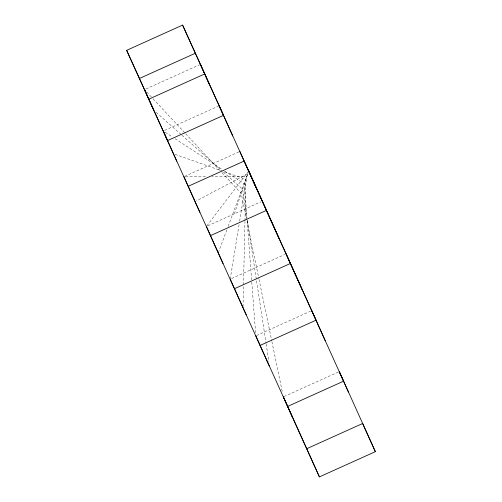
<?xml version="1.0" encoding="UTF-8"?>
<svg xmlns="http://www.w3.org/2000/svg" width="502" height="502" viewBox="0 0 502 502"><rect width="100%" height="100%" fill="white"/><g stroke="black" fill="none" stroke-linecap="round" stroke-linejoin="round"><path stroke-width="0.38" stroke-dasharray="2.51 1.88" d="M243.031 306.716L243.508 285.619M243.52 284.841L244.951 221.545M244.97 220.761L245.905 179.346L223.026 171.289M230.205 279.137L239.134 224.231M239.636 221.137L246.928 176.277L211.926 176.522M234.371 213.821L248.528 171.508M218.301 252.788L227.055 229.314M228.146 226.377L247.844 173.554L196.527 200.85M206.868 225.818L247.812 172.067M145.906 88.98L199.721 64.702M164.669 130.388L218.483 106.11M184.629 176.403L239.862 151.485M207.797 225.806L260.94 201.829M231.623 278.497L284.728 254.539M256.522 335.543L310.336 311.265M284.044 396.542L338.568 371.944M185.483 176.71L206.479 176.566M175.066 154.396L222.292 171.031M165.214 132.308L172.412 136.996M175.029 138.703L222.135 169.4M224.752 171.1L244.38 183.889L246.902 217.404M156.204 112.398L181.31 134.705M181.893 135.226L221.012 169.983M223.346 172.06L242.61 189.185L247.204 219.355M146.628 91.91L152.508 98.21M153.041 98.787L185.106 133.168M185.64 133.739L219.845 170.416M221.984 172.707L241.224 193.339L258.863 278.591M259.019 279.357L271.739 340.802M271.896 341.567L282.544 393.022M247.323 220.133L266.041 343.155M266.16 343.926L268.871 361.722M247.135 220.522L251.709 281.308M251.772 282.086L255.581 332.744"/><path stroke-width="0.75" d="M182.59 25.1L223.472 115.36L167.53 140.598L126.648 50.338L182.59 25.1L219.192 105.79L343.556 381.194L287.621 406.432L319.41 476.9L375.352 451.662L339.277 371.624L348.394 392.006M139.374 78.5L195.316 53.262M148.774 99.189L204.709 73.951M188.206 186.292L244.148 161.054L316.034 320.194L260.099 345.432M210.507 235.626L266.449 210.388M234.484 288.706L290.426 263.468M306.684 448.738L362.626 423.5L375.352 451.662M145.561 90.762L144.488 89.62L126.648 50.338M287.621 406.432L144.488 89.62L153.606 109.994M319.41 476.9L283.335 396.862L292.453 417.244M311.755 310.625L325.252 340.795M286.146 253.899L302.11 289.591M248.754 170.831L278.968 238.381M239.862 151.485L255.832 187.171M219.192 105.79L232.69 135.967M200.43 64.381L209.547 84.756M255.813 335.863L269.31 366.033M230.205 279.137L246.168 314.829M206.397 226.44L223.032 263.619M183.927 176.723L199.89 212.409M163.25 131.028L176.748 161.205"/></g></svg>
